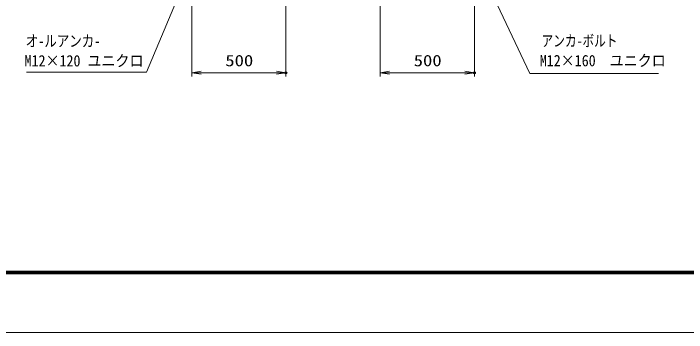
# Model space of a CAD drawing. Units: millimetres at full size. Extents: x -5940 to 5940, y -4200 to 4200.
# Drawn here: x -3220 to 353, y -4200 to -2506 of the extents above; entities that cross this region are included whole.
import ezdxf
from ezdxf.enums import TextEntityAlignment as Align

# ---------------------------------------------------------------- set-up
doc = ezdxf.new("R2010")
doc.units = ezdxf.units.MM
doc.header["$LTSCALE"] = 20
doc.header["$PDMODE"] = 32
doc.header["$PDSIZE"] = 10
for name, color, linetype, lineweight in [('0-0_D-TTL', 7, 'Continuous', 18), ('0-4_寸法線', 4, 'Continuous', 18), ('0-5_0', 7, 'Continuous', 18)]:
    doc.layers.add(name, color=color, linetype=linetype, lineweight=lineweight)
doc.layers.add('0-6_Defpoints', color=7, linetype='Continuous')
doc.styles.add('ＭＳ ゴシック', font='')
doc.styles.get('ＭＳ ゴシック').set_extended_font_data('MS Gothic')

# ---------------------------------------------------------------- blocks, each defined once
blk = doc.blocks.new('S34')
at = {"layer": '0-4_寸法線'}
for points in [[(-1884339.1, 53904917.4), (-1871576.5, 53904917.4), (-1863449.6, 53924295.5), (-1863062.8, 53925217.7)], [(-1863295.9, 53924231), (-1863062.8, 53925217.7), (-1863603.3, 53924359.9)]]:
    blk.add_lwpolyline(points, dxfattribs=at)
at = {"layer": '0-4_寸法線', "color": 254, "style": 'ＭＳ ゴシック'}
for s, width, p in [('オ-ルアンカ-', 0.8, (-1884408.2, 53907256.7)), ('M12×120 ユニクロ', 0.9, (-1884531.1, 53905156.7))]:
    blk.add_text(s, height=1212, dxfattribs=dict(at, width=width)).set_placement(p, align=Align.BOTTOM_LEFT)
blk = doc.blocks.new('_Open')
at = {"layer": '0-5_0'}
blk.add_line((-20, 3.333), (0, 0), dxfattribs=at)
blk.add_lwpolyline([(-20, -3.333), (0, 0), (-20, 0)], dxfattribs=at)
blk = doc.blocks.new('S44')
at = {"layer": '0-4_寸法線'}
for points in [[(-1817219.8, 53904778.8), (-1830902.2, 53904778.8), (-1839651.9, 53923346.7), (-1840078.2, 53924251.3)], [(-1839501.1, 53923417.8), (-1840078.2, 53924251.3), (-1839802.6, 53923275.7)]]:
    blk.add_lwpolyline(points, dxfattribs=at)
at = {"layer": '0-4_寸法線', "color": 254, "style": 'ＭＳ ゴシック'}
for s, width, p in [('アンカ-ボルト', 0.75, (-1829642.2, 53907275.6)), ('M12×160\u3000ユニクロ', 0.9, (-1829834.2, 53905175.6))]:
    blk.add_text(s, height=1212, dxfattribs=dict(at, width=width)).set_placement(p, align=Align.BOTTOM_LEFT)

msp = doc.modelspace()

# ---------------------------------------------------------------- linework, layer by layer
at = {"layer": '0-0_D-TTL'}
for points in [[(-5940, -4200), (5940, -4200), (5940, 4200), (-5940, 4200)], [(-5558.14, 3889.71), (5558.14, 3889.71), (5558.14, -3888.86), (-5558.14, -3888.86)], [(-5554.61, 3886.18), (5554.61, 3886.18), (5554.61, -3885.32), (-5554.61, -3885.32)], [(-5551.07, 3882.64), (5551.07, 3882.64), (5551.07, -3881.79), (-5551.07, -3881.79)], [(-5547.54, 3879.11), (5547.54, 3879.11), (5547.54, -3878.25), (-5547.54, -3878.25)], [(-5544, 3875.57), (5544, 3875.57), (5544, -3874.71), (-5544, -3874.71)]]:
    msp.add_lwpolyline(points, close=True, dxfattribs=at)
at = {"layer": '0-4_寸法線'}
for p, q in [((-2273.52, -2412.01), (-2273.52, -2840.61)), ((-1773.52, -2412.01), (-1773.52, -2840.61)), ((-1273.52, -2412.01), (-1273.52, -2840.61)), ((-773.52, -2412.01), (-773.52, -2840.61)), ((-2273.52, -2820.61), (-1773.52, -2820.61)), ((-1273.52, -2820.61), (-773.52, -2820.61))]:
    msp.add_line(p, q, dxfattribs=at)
at = {"layer": '0-6_Defpoints'}
for p in [(-1773.52, -2820.61), (-773.52, -2820.61)]:
    msp.add_point(p, dxfattribs=at)

# ---------------------------------------------------------------- block references
at = {"layer": '0-4_寸法線'}
for name, p, xscale, yscale in [('S34', (91065.38, -2698063.17), 0.05, 0.05), ('S44', (91065.38, -2698063.17), 0.05, 0.05), ('_Open', (-1773.52, -2820.61), 2.5, 2.5), ('_Open', (-773.52, -2820.61), 2.5, 2.5)]:
    msp.add_blockref(name, p, dxfattribs=dict(at, xscale=xscale, yscale=yscale))
at = {"layer": '0-4_寸法線', "xscale": 2.5, "yscale": 2.5, "rotation": 180}
for p in [(-2273.52, -2820.61), (-1273.52, -2820.61)]:
    msp.add_blockref('_Open', p, dxfattribs=at)

# ---------------------------------------------------------------- texts
at = {"layer": '0-4_寸法線', "color": 254, "style": 'ＭＳ ゴシック', "width": 1.2}
for p in [(-2095.52, -2804.26), (-1095.52, -2804.26)]:
    msp.add_text('500', height=60.56, dxfattribs=at).set_placement(p, align=Align.BOTTOM_LEFT)

doc.saveas('drawing.dxf')
